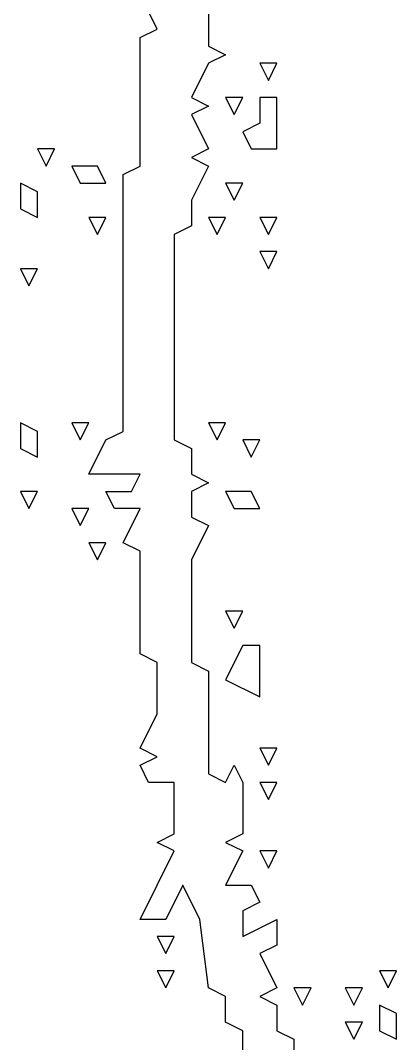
# Model space of a CAD drawing. Extents: x 2 to 124, y 0 to 170.
# Drawn here: x 108.75 to 112.29, y 104.92 to 114.54 of the extents above; entities that cross this region are included whole.
import ezdxf

# ---------------------------------------------------------------- set-up
doc = ezdxf.new("R2010")
doc.units = 0
doc.layers.add('Layer0', color=7, linetype='Continuous')

msp = doc.modelspace()

# ---------------------------------------------------------------- linework, layer by layer
at = {"layer": 'Layer0', "color": 5, "linetype": 'CONTINUOUS'}
for p, q in [((110.0331, 114.4602, 0.1), (109.8722, 114.7822, 0.1)), ((110.5161, 114.7822, 0.1), (110.5161, 114.2992, 0.1)), ((109.8722, 114.3797, 0.1), (110.0331, 114.4602, 0.1)), ((109.8722, 113.1723, 0.1), (109.8722, 114.3797, 0.1)), ((110.5161, 114.2992, 0.1), (110.6771, 114.2188, 0.1)), ((110.6771, 114.2188, 0.1), (110.5161, 114.1383, 0.1)), ((110.5161, 114.1383, 0.1), (110.3551, 113.8163, 0.1)), ((110.9991, 114.1383, 0.1), (111.0795, 113.9773, 0.1)), ((111.16, 114.1383, 0.1), (110.9991, 114.1383, 0.1)), ((111.0795, 113.9773, 0.1), (111.16, 114.1383, 0.1)), ((110.3551, 113.8163, 0.1), (110.5161, 113.7358, 0.1)), ((110.6771, 113.8163, 0.1), (110.7576, 113.6553, 0.1)), ((110.8381, 113.8163, 0.1), (110.6771, 113.8163, 0.1)), ((110.7576, 113.6553, 0.1), (110.8381, 113.8163, 0.1)), ((110.9991, 113.8163, 0.1), (110.9991, 113.5748, 0.1)), ((111.16, 113.8163, 0.1), (110.9991, 113.8163, 0.1)), ((111.16, 113.3333, 0.1), (111.16, 113.8163, 0.1)), ((110.5161, 113.7358, 0.1), (110.3551, 113.6553, 0.1)), ((110.3551, 113.6553, 0.1), (110.5161, 113.3333, 0.1)), ((110.9991, 113.5748, 0.1), (110.8381, 113.4943, 0.1)), ((110.8381, 113.4943, 0.1), (110.9186, 113.3333, 0.1)), ((108.9063, 113.3333, 0.1), (108.9867, 113.1723, 0.1)), ((109.0672, 113.3333, 0.1), (108.9063, 113.3333, 0.1)), ((108.9867, 113.1723, 0.1), (109.0672, 113.3333, 0.1)), ((110.5161, 113.3333, 0.1), (110.3551, 113.2528, 0.1)), ((110.9186, 113.3333, 0.1), (111.16, 113.3333, 0.1)), ((110.3551, 113.2528, 0.1), (110.5161, 113.1723, 0.1)), ((109.2282, 113.1723, 0.1), (109.3087, 113.0114, 0.1)), ((109.4697, 113.1723, 0.1), (109.2282, 113.1723, 0.1)), ((109.5502, 113.0114, 0.1), (109.4697, 113.1723, 0.1)), ((109.7112, 113.0919, 0.1), (109.8722, 113.1723, 0.1)), ((110.5161, 113.1723, 0.1), (110.3551, 112.8504, 0.1)), ((109.7112, 110.6771, 0.1), (109.7112, 113.0919, 0.1)), ((108.7453, 113.0114, 0.1), (108.7453, 112.7699, 0.1)), ((108.9063, 112.9309, 0.1), (108.7453, 113.0114, 0.1)), ((108.9063, 112.6894, 0.1), (108.9063, 112.9309, 0.1)), ((109.3087, 113.0114, 0.1), (109.5502, 113.0114, 0.1)), ((110.6771, 113.0114, 0.1), (110.7576, 112.8504, 0.1)), ((110.8381, 113.0114, 0.1), (110.6771, 113.0114, 0.1)), ((110.7576, 112.8504, 0.1), (110.8381, 113.0114, 0.1)), ((110.3551, 112.8504, 0.1), (110.3551, 112.6089, 0.1)), ((108.7453, 112.7699, 0.1), (108.9063, 112.6894, 0.1)), ((109.3892, 112.6894, 0.1), (109.4697, 112.5284, 0.1)), ((109.5502, 112.6894, 0.1), (109.3892, 112.6894, 0.1)), ((109.4697, 112.5284, 0.1), (109.5502, 112.6894, 0.1)), ((110.5161, 112.6894, 0.1), (110.5966, 112.5284, 0.1)), ((110.6771, 112.6894, 0.1), (110.5161, 112.6894, 0.1)), ((110.5966, 112.5284, 0.1), (110.6771, 112.6894, 0.1)), ((110.9991, 112.6894, 0.1), (111.0795, 112.5284, 0.1)), ((111.16, 112.6894, 0.1), (110.9991, 112.6894, 0.1)), ((111.0795, 112.5284, 0.1), (111.16, 112.6894, 0.1)), ((110.3551, 112.6089, 0.1), (110.1941, 112.5284, 0.1)), ((110.1941, 112.5284, 0.1), (110.1941, 110.5966, 0.1)), ((110.9991, 112.3674, 0.1), (111.0795, 112.2064, 0.1)), ((111.16, 112.3674, 0.1), (110.9991, 112.3674, 0.1)), ((111.0795, 112.2064, 0.1), (111.16, 112.3674, 0.1)), ((108.7453, 112.2064, 0.1), (108.8258, 112.0455, 0.1)), ((108.9063, 112.2064, 0.1), (108.7453, 112.2064, 0.1)), ((108.8258, 112.0455, 0.1), (108.9063, 112.2064, 0.1)), ((108.7453, 110.7576, 0.1), (108.7453, 110.5161, 0.1)), ((108.9063, 110.6771, 0.1), (108.7453, 110.7576, 0.1)), ((109.2282, 110.7576, 0.1), (109.3087, 110.5966, 0.1)), ((109.3892, 110.7576, 0.1), (109.2282, 110.7576, 0.1)), ((109.3087, 110.5966, 0.1), (109.3892, 110.7576, 0.1)), ((110.5161, 110.7576, 0.1), (110.5966, 110.5966, 0.1)), ((110.6771, 110.7576, 0.1), (110.5161, 110.7576, 0.1)), ((110.5966, 110.5966, 0.1), (110.6771, 110.7576, 0.1)), ((108.9063, 110.4356, 0.1), (108.9063, 110.6771, 0.1)), ((109.5502, 110.5966, 0.1), (109.7112, 110.6771, 0.1)), ((109.3892, 110.2746, 0.1), (109.5502, 110.5966, 0.1)), ((110.1941, 110.5966, 0.1), (110.3551, 110.5161, 0.1)), ((110.8381, 110.5966, 0.1), (110.9186, 110.4356, 0.1)), ((110.9991, 110.5966, 0.1), (110.8381, 110.5966, 0.1)), ((110.9186, 110.4356, 0.1), (110.9991, 110.5966, 0.1)), ((108.7453, 110.5161, 0.1), (108.9063, 110.4356, 0.1)), ((110.3551, 110.5161, 0.1), (110.3551, 110.2746, 0.1)), ((109.8722, 110.2746, 0.1), (109.3892, 110.2746, 0.1)), ((109.7917, 110.1136, 0.1), (109.8722, 110.2746, 0.1)), ((110.3551, 110.2746, 0.1), (110.5161, 110.1941, 0.1)), ((110.5161, 110.1941, 0.1), (110.3551, 110.1136, 0.1)), ((108.7453, 110.1136, 0.1), (108.8258, 109.9527, 0.1)), ((108.9063, 110.1136, 0.1), (108.7453, 110.1136, 0.1)), ((108.8258, 109.9527, 0.1), (108.9063, 110.1136, 0.1)), ((109.6307, 109.9527, 0.1), (109.5502, 110.1136, 0.1)), ((109.5502, 110.1136, 0.1), (109.7917, 110.1136, 0.1)), ((110.3551, 110.1136, 0.1), (110.3551, 109.8722, 0.1)), ((110.6771, 110.1136, 0.1), (110.7576, 109.9527, 0.1)), ((110.9186, 110.1136, 0.1), (110.6771, 110.1136, 0.1)), ((110.9991, 109.9527, 0.1), (110.9186, 110.1136, 0.1)), ((109.2282, 109.9527, 0.1), (109.3087, 109.7917, 0.1)), ((109.3892, 109.9527, 0.1), (109.2282, 109.9527, 0.1)), ((109.3087, 109.7917, 0.1), (109.3892, 109.9527, 0.1)), ((109.8722, 109.9527, 0.1), (109.6307, 109.9527, 0.1)), ((109.7112, 109.6307, 0.1), (109.8722, 109.9527, 0.1)), ((110.7576, 109.9527, 0.1), (110.9991, 109.9527, 0.1)), ((110.3551, 109.8722, 0.1), (110.5161, 109.7917, 0.1)), ((110.5161, 109.7917, 0.1), (110.3551, 109.4697, 0.1)), ((109.3892, 109.6307, 0.1), (109.4697, 109.4697, 0.1)), ((109.5502, 109.6307, 0.1), (109.3892, 109.6307, 0.1)), ((109.4697, 109.4697, 0.1), (109.5502, 109.6307, 0.1)), ((109.8722, 109.5502, 0.1), (109.7112, 109.6307, 0.1)), ((109.8722, 108.5843, 0.1), (109.8722, 109.5502, 0.1)), ((110.3551, 109.4697, 0.1), (110.3551, 108.5038, 0.1)), ((110.6771, 108.9867, 0.1), (110.7576, 108.8258, 0.1)), ((110.8381, 108.9867, 0.1), (110.6771, 108.9867, 0.1)), ((110.7576, 108.8258, 0.1), (110.8381, 108.9867, 0.1)), ((110.8381, 108.6648, 0.1), (110.6771, 108.3428, 0.1)), ((110.9991, 108.6648, 0.1), (110.8381, 108.6648, 0.1)), ((110.9991, 108.1818, 0.1), (110.9991, 108.6648, 0.1)), ((110.0331, 108.5038, 0.1), (109.8722, 108.5843, 0.1)), ((110.0331, 108.0208, 0.1), (110.0331, 108.5038, 0.1)), ((110.3551, 108.5038, 0.1), (110.5161, 108.4233, 0.1)), ((110.5161, 108.4233, 0.1), (110.5161, 107.4574, 0.1)), ((110.6771, 108.3428, 0.1), (110.9991, 108.1818, 0.1)), ((109.8722, 107.6989, 0.1), (110.0331, 108.0208, 0.1)), ((110.0331, 107.6184, 0.1), (109.8722, 107.6989, 0.1)), ((110.9991, 107.6989, 0.1), (111.0795, 107.5379, 0.1)), ((111.16, 107.6989, 0.1), (110.9991, 107.6989, 0.1)), ((111.0795, 107.5379, 0.1), (111.16, 107.6989, 0.1)), ((109.8722, 107.5379, 0.1), (110.0331, 107.6184, 0.1)), ((109.9527, 107.3769, 0.1), (109.8722, 107.5379, 0.1)), ((110.5161, 107.4574, 0.1), (110.6771, 107.3769, 0.1)), ((110.6771, 107.3769, 0.1), (110.7576, 107.5379, 0.1)), ((110.7576, 107.5379, 0.1), (110.8381, 107.3769, 0.1)), ((110.1941, 107.3769, 0.1), (109.9527, 107.3769, 0.1)), ((110.1941, 106.8939, 0.1), (110.1941, 107.3769, 0.1)), ((110.8381, 107.3769, 0.1), (110.8381, 106.8939, 0.1)), ((110.9991, 107.3769, 0.1), (111.0795, 107.2159, 0.1)), ((111.16, 107.3769, 0.1), (110.9991, 107.3769, 0.1)), ((111.0795, 107.2159, 0.1), (111.16, 107.3769, 0.1)), ((110.0331, 106.8134, 0.1), (110.1941, 106.8939, 0.1)), ((110.8381, 106.8939, 0.1), (110.6771, 106.8134, 0.1)), ((110.1941, 106.733, 0.1), (110.0331, 106.8134, 0.1)), ((110.6771, 106.8134, 0.1), (110.8381, 106.733, 0.1)), ((109.8722, 106.089, 0.1), (110.1941, 106.733, 0.1)), ((110.8381, 106.733, 0.1), (110.6771, 106.411, 0.1)), ((110.9991, 106.733, 0.1), (111.0795, 106.572, 0.1)), ((111.16, 106.733, 0.1), (110.9991, 106.733, 0.1)), ((111.0795, 106.572, 0.1), (111.16, 106.733, 0.1)), ((110.2746, 106.411, 0.1), (110.1136, 106.089, 0.1)), ((110.4356, 106.089, 0.1), (110.2746, 106.411, 0.1)), ((110.6771, 106.411, 0.1), (110.9186, 106.411, 0.1)), ((110.9186, 106.411, 0.1), (110.9991, 106.25, 0.1)), ((110.9991, 106.25, 0.1), (110.8381, 106.1695, 0.1)), ((110.8381, 106.1695, 0.1), (110.8381, 105.928, 0.1)), ((110.1136, 106.089, 0.1), (109.8722, 106.089, 0.1)), ((110.5161, 105.4451, 0.1), (110.4356, 106.089, 0.1)), ((110.8381, 105.928, 0.1), (111.16, 106.089, 0.1)), ((111.16, 106.089, 0.1), (111.16, 105.8475, 0.1)), ((110.0331, 105.928, 0.1), (110.1136, 105.767, 0.1)), ((110.1941, 105.928, 0.1), (110.0331, 105.928, 0.1)), ((110.1136, 105.767, 0.1), (110.1941, 105.928, 0.1)), ((111.16, 105.8475, 0.1), (110.9991, 105.767, 0.1)), ((110.9991, 105.767, 0.1), (111.16, 105.4451, 0.1)), ((110.0331, 105.6061, 0.1), (110.1136, 105.4451, 0.1)), ((110.1941, 105.6061, 0.1), (110.0331, 105.6061, 0.1)), ((110.1136, 105.4451, 0.1), (110.1941, 105.6061, 0.1)), ((112.1259, 105.6061, 0.1), (112.2064, 105.4451, 0.1)), ((112.2869, 105.6061, 0.1), (112.1259, 105.6061, 0.1)), ((112.2064, 105.4451, 0.1), (112.2869, 105.6061, 0.1)), ((110.6771, 105.3646, 0.1), (110.5161, 105.4451, 0.1)), ((111.16, 105.4451, 0.1), (110.9991, 105.3646, 0.1)), ((111.321, 105.4451, 0.1), (111.4015, 105.2841, 0.1)), ((111.482, 105.4451, 0.1), (111.321, 105.4451, 0.1)), ((111.4015, 105.2841, 0.1), (111.482, 105.4451, 0.1)), ((111.804, 105.4451, 0.1), (111.8845, 105.2841, 0.1)), ((111.965, 105.4451, 0.1), (111.804, 105.4451, 0.1)), ((111.8845, 105.2841, 0.1), (111.965, 105.4451, 0.1)), ((110.6771, 105.1231, 0.1), (110.6771, 105.3646, 0.1)), ((110.9991, 105.3646, 0.1), (111.16, 105.2841, 0.1)), ((111.16, 105.2841, 0.1), (111.16, 105.0426, 0.1)), ((112.1259, 105.2841, 0.1), (112.1259, 105.0426, 0.1)), ((112.2869, 105.2036, 0.1), (112.1259, 105.2841, 0.1)), ((112.2869, 104.9621, 0.1), (112.2869, 105.2036, 0.1)), ((110.8381, 105.0426, 0.1), (110.6771, 105.1231, 0.1)), ((110.8381, 104.8011, 0.1), (110.8381, 105.0426, 0.1)), ((111.16, 105.0426, 0.1), (111.321, 104.9621, 0.1)), ((111.804, 105.1231, 0.1), (111.8845, 104.9621, 0.1)), ((111.965, 105.1231, 0.1), (111.804, 105.1231, 0.1)), ((111.8845, 104.9621, 0.1), (111.965, 105.1231, 0.1)), ((112.1259, 105.0426, 0.1), (112.2869, 104.9621, 0.1)), ((111.321, 104.9621, 0.1), (111.321, 104.7206, 0.1))]:
    msp.add_line(p, q, dxfattribs=at)

doc.saveas('drawing.dxf')
